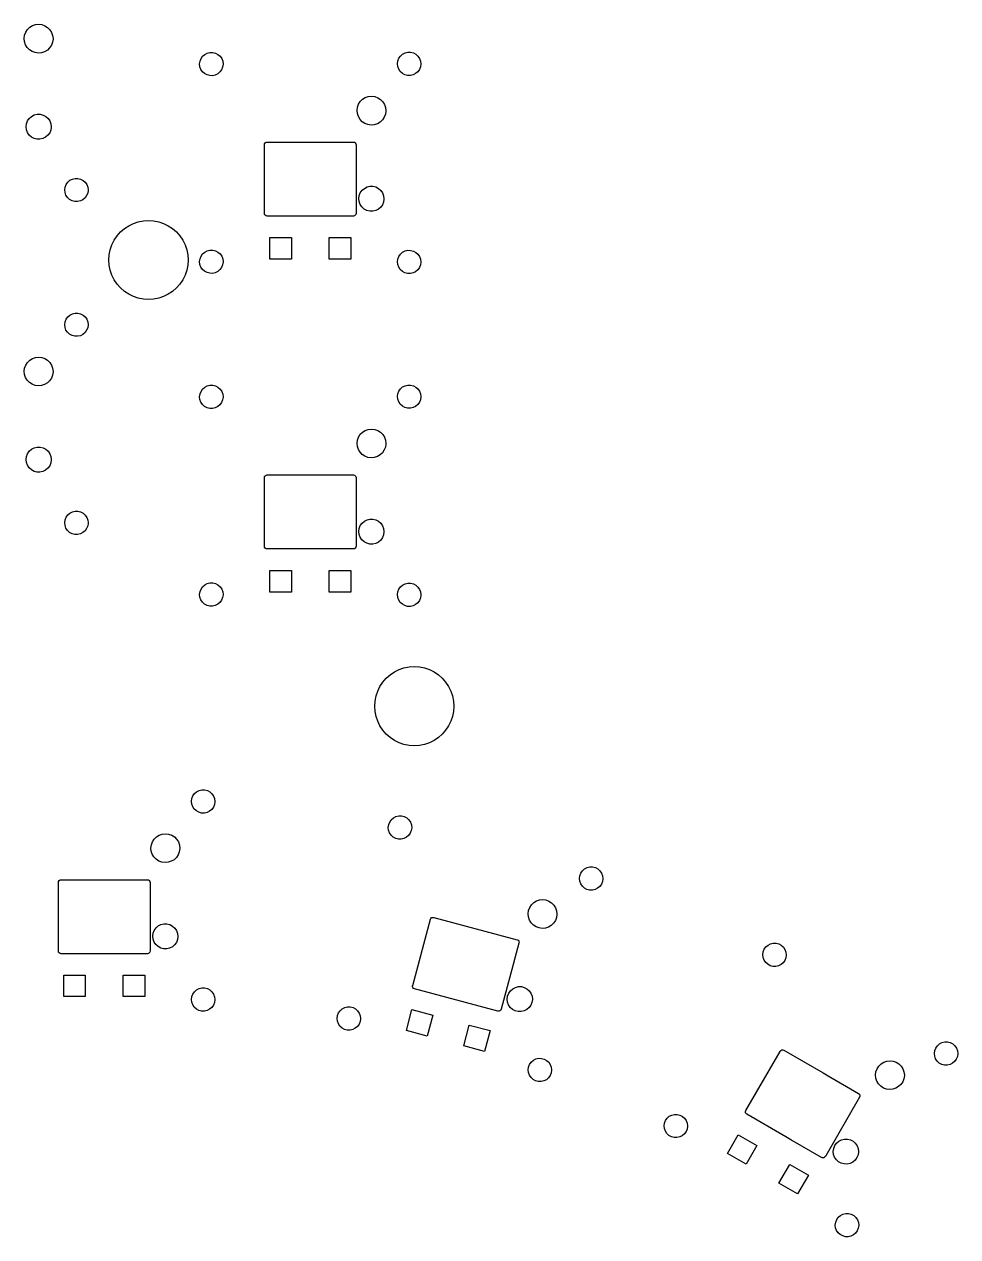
# Model space of a CAD drawing. Header units: inches. Extents: x 8 to 357, y -3 to 972.
# Drawn here: x 192.2 to 244.1, y 832.8 to 900.2 of the extents above; entities that cross this region are included whole.
import ezdxf

# ---------------------------------------------------------------- set-up
doc = ezdxf.new("R2010")
doc.units = ezdxf.units.IN
doc.header["$MEASUREMENT"] = 0
doc.layers.add('BLACK', color=7, linetype='Continuous')

msp = doc.modelspace()

# ---------------------------------------------------------------- linework, layer by layer
at = {"layer": 'BLACK', "linetype": 'Continuous'}
for p, q in [((192.237, 899.587), (192.298, 899.755)), ((192.298, 899.755), (192.394, 899.905)), ((192.394, 899.905), (192.522, 900.03)), ((192.522, 900.03), (192.674, 900.123)), ((192.674, 900.123), (192.843, 900.181)), ((192.843, 900.181), (193.02, 900.199)), ((193.02, 900.199), (193.197, 900.178)), ((193.197, 900.178), (193.365, 900.118)), ((193.365, 900.118), (193.516, 900.023)), ((193.516, 900.023), (193.641, 899.896)), ((193.641, 899.896), (193.736, 899.745)), ((192.214, 899.41), (192.237, 899.587)), ((192.232, 899.233), (192.214, 899.41)), ((192.288, 899.064), (192.232, 899.233)), ((193.789, 899.2), (193.726, 899.034)), ((193.736, 899.745), (193.794, 899.577)), ((193.814, 899.377), (193.789, 899.2)), ((193.794, 899.577), (193.814, 899.399)), ((193.814, 899.399), (193.814, 899.377)), ((192.381, 898.911), (192.288, 899.064)), ((192.504, 898.783), (192.381, 898.911)), ((192.654, 898.685), (192.504, 898.783)), ((192.821, 898.623), (192.654, 898.685)), ((192.998, 898.599), (192.821, 898.623)), ((193.175, 898.616), (192.998, 898.599)), ((193.345, 898.671), (193.175, 898.616)), ((193.498, 898.762), (193.345, 898.671)), ((193.627, 898.885), (193.498, 898.762)), ((193.726, 899.034), (193.627, 898.885)), ((202.041, 898.294), (202.131, 898.422)), ((202.131, 898.422), (202.249, 898.525)), ((202.249, 898.525), (202.388, 898.596)), ((202.388, 898.596), (202.54, 898.633)), ((202.54, 898.633), (202.696, 898.632)), ((202.696, 898.632), (202.847, 898.594)), ((202.847, 898.594), (202.985, 898.521)), ((202.985, 898.521), (203.102, 898.417)), ((203.102, 898.417), (203.19, 898.288)), ((213.041, 898.306), (213.131, 898.434)), ((213.131, 898.434), (213.249, 898.537)), ((213.249, 898.537), (213.388, 898.609)), ((213.388, 898.609), (213.54, 898.645)), ((213.54, 898.645), (213.696, 898.644)), ((213.696, 898.644), (213.847, 898.606)), ((213.847, 898.606), (213.985, 898.533)), ((213.985, 898.533), (214.102, 898.429)), ((214.102, 898.429), (214.19, 898.3)), ((201.964, 897.994), (201.985, 898.149)), ((201.981, 897.839), (201.964, 897.994)), ((202.035, 897.692), (201.981, 897.839)), ((201.985, 898.149), (202.041, 898.294)), ((203.242, 897.819), (203.184, 897.674)), ((203.19, 898.288), (203.246, 898.142)), ((203.264, 897.973), (203.242, 897.819)), ((203.246, 898.142), (203.264, 897.987)), ((203.264, 897.987), (203.264, 897.973)), ((212.964, 898.006), (212.985, 898.161)), ((212.982, 897.851), (212.964, 898.006)), ((213.035, 897.704), (212.982, 897.851)), ((212.985, 898.161), (213.041, 898.306)), ((214.242, 897.831), (214.184, 897.686)), ((214.19, 898.3), (214.246, 898.154)), ((214.264, 897.986), (214.242, 897.831)), ((214.246, 898.154), (214.264, 897.999)), ((214.264, 897.999), (214.264, 897.986)), ((202.122, 897.562), (202.035, 897.692)), ((202.238, 897.457), (202.122, 897.562)), ((202.375, 897.383), (202.238, 897.457)), ((202.526, 897.343), (202.375, 897.383)), ((202.682, 897.341), (202.526, 897.343)), ((202.834, 897.375), (202.682, 897.341)), ((202.974, 897.446), (202.834, 897.375)), ((203.093, 897.547), (202.974, 897.446)), ((203.184, 897.674), (203.093, 897.547)), ((213.122, 897.575), (213.035, 897.704)), ((213.238, 897.469), (213.122, 897.575)), ((213.375, 897.395), (213.238, 897.469)), ((213.526, 897.355), (213.375, 897.395)), ((213.682, 897.353), (213.526, 897.355)), ((213.835, 897.388), (213.682, 897.353)), ((213.974, 897.458), (213.835, 897.388)), ((214.093, 897.559), (213.974, 897.458)), ((214.184, 897.686), (214.093, 897.559)), ((210.737, 895.587), (210.798, 895.755)), ((210.798, 895.755), (210.894, 895.905)), ((210.894, 895.905), (211.022, 896.03)), ((211.022, 896.03), (211.174, 896.123)), ((211.174, 896.123), (211.343, 896.181)), ((211.343, 896.181), (211.52, 896.199)), ((211.52, 896.199), (211.697, 896.178)), ((211.697, 896.178), (211.865, 896.118)), ((211.865, 896.118), (212.016, 896.023)), ((212.016, 896.023), (212.141, 895.896)), ((212.141, 895.896), (212.236, 895.745)), ((212.236, 895.745), (212.294, 895.577)), ((192.494, 894.968), (192.621, 895.078)), ((192.621, 895.078), (192.77, 895.155)), ((192.77, 895.155), (192.934, 895.195)), ((192.934, 895.195), (193.102, 895.194)), ((193.102, 895.194), (193.265, 895.153)), ((193.265, 895.153), (193.414, 895.074)), ((193.414, 895.074), (193.539, 894.962)), ((210.714, 895.41), (210.737, 895.587)), ((210.732, 895.233), (210.714, 895.41)), ((210.788, 895.064), (210.732, 895.233)), ((210.881, 894.911), (210.788, 895.064)), ((212.226, 895.034), (212.127, 894.885)), ((212.289, 895.2), (212.226, 895.034)), ((212.314, 895.377), (212.289, 895.2)), ((212.294, 895.577), (212.314, 895.399)), ((212.314, 895.399), (212.314, 895.377)), ((192.314, 894.507), (192.336, 894.673)), ((192.333, 894.339), (192.314, 894.507)), ((192.336, 894.673), (192.397, 894.83)), ((192.397, 894.83), (192.494, 894.968)), ((193.539, 894.962), (193.635, 894.824)), ((193.635, 894.824), (193.694, 894.666)), ((193.714, 894.485), (193.691, 894.318)), ((193.694, 894.666), (193.714, 894.499)), ((193.714, 894.499), (193.714, 894.485)), ((211.004, 894.783), (210.881, 894.911)), ((211.154, 894.685), (211.004, 894.783)), ((211.321, 894.623), (211.154, 894.685)), ((211.498, 894.599), (211.321, 894.623)), ((211.675, 894.616), (211.498, 894.599)), ((211.845, 894.671), (211.675, 894.616)), ((211.998, 894.762), (211.845, 894.671)), ((212.127, 894.885), (211.998, 894.762)), ((192.391, 894.181), (192.333, 894.339)), ((192.484, 894.042), (192.391, 894.181)), ((192.609, 893.929), (192.484, 894.042)), ((192.757, 893.848), (192.609, 893.929)), ((192.919, 893.806), (192.757, 893.848)), ((193.088, 893.803), (192.919, 893.806)), ((193.251, 893.841), (193.088, 893.803)), ((193.402, 893.916), (193.251, 893.841)), ((193.53, 894.025), (193.402, 893.916)), ((193.628, 894.162), (193.53, 894.025)), ((193.691, 894.318), (193.628, 894.162)), ((205.564, 893.499), (205.576, 893.557)), ((205.564, 889.687), (205.564, 893.499)), ((205.576, 893.557), (205.608, 893.605)), ((205.608, 893.605), (205.657, 893.638)), ((205.657, 893.638), (205.714, 893.649)), ((205.714, 893.649), (210.514, 893.649)), ((210.514, 893.649), (210.572, 893.638)), ((210.572, 893.638), (210.62, 893.605)), ((210.62, 893.605), (210.653, 893.557)), ((210.653, 893.557), (210.664, 893.499)), ((210.664, 893.499), (210.664, 889.687)), ((194.464, 890.994), (194.485, 891.149)), ((194.482, 890.839), (194.464, 890.994)), ((194.485, 891.149), (194.542, 891.294)), ((194.542, 891.294), (194.631, 891.422)), ((194.631, 891.422), (194.749, 891.525)), ((194.749, 891.525), (194.888, 891.596)), ((194.888, 891.596), (195.04, 891.633)), ((195.04, 891.633), (195.196, 891.632)), ((195.196, 891.632), (195.347, 891.594)), ((195.347, 891.594), (195.485, 891.521)), ((195.485, 891.521), (195.602, 891.417)), ((195.602, 891.417), (195.69, 891.288)), ((195.69, 891.288), (195.746, 891.142)), ((195.746, 891.142), (195.764, 890.987)), ((210.994, 890.968), (211.121, 891.078)), ((211.121, 891.078), (211.27, 891.155)), ((211.27, 891.155), (211.434, 891.195)), ((211.434, 891.195), (211.602, 891.194)), ((211.602, 891.194), (211.765, 891.153)), ((211.765, 891.153), (211.914, 891.074)), ((211.914, 891.074), (212.039, 890.962)), ((194.535, 890.692), (194.482, 890.839)), ((194.622, 890.562), (194.535, 890.692)), ((194.738, 890.457), (194.622, 890.562)), ((194.875, 890.383), (194.738, 890.457)), ((195.026, 890.343), (194.875, 890.383)), ((195.182, 890.341), (195.026, 890.343)), ((195.335, 890.375), (195.182, 890.341)), ((195.474, 890.446), (195.335, 890.375)), ((195.593, 890.547), (195.474, 890.446)), ((195.684, 890.674), (195.593, 890.547)), ((195.742, 890.819), (195.684, 890.674)), ((195.764, 890.973), (195.742, 890.819)), ((195.764, 890.987), (195.764, 890.973)), ((210.814, 890.507), (210.836, 890.673)), ((210.833, 890.339), (210.814, 890.507)), ((210.891, 890.181), (210.833, 890.339)), ((210.836, 890.673), (210.897, 890.83)), ((210.897, 890.83), (210.994, 890.968)), ((212.039, 890.962), (212.135, 890.824)), ((212.19, 890.318), (212.128, 890.162)), ((212.135, 890.824), (212.194, 890.666)), ((212.214, 890.485), (212.19, 890.318)), ((212.194, 890.666), (212.214, 890.499)), ((212.214, 890.499), (212.214, 890.485)), ((205.576, 889.629), (205.564, 889.687)), ((210.664, 889.687), (210.653, 889.629)), ((210.984, 890.042), (210.891, 890.181)), ((211.109, 889.929), (210.984, 890.042)), ((211.257, 889.848), (211.109, 889.929)), ((211.419, 889.806), (211.257, 889.848)), ((211.588, 889.803), (211.419, 889.806)), ((211.751, 889.841), (211.588, 889.803)), ((211.902, 889.916), (211.751, 889.841)), ((212.03, 890.025), (211.902, 889.916)), ((212.128, 890.162), (212.03, 890.025)), ((197.783, 888.843), (198.022, 889.002)), ((198.022, 889.002), (198.28, 889.13)), ((198.28, 889.13), (198.552, 889.222)), ((198.552, 889.222), (198.835, 889.278)), ((198.835, 889.278), (199.122, 889.297)), ((199.122, 889.297), (199.409, 889.278)), ((199.409, 889.278), (199.691, 889.222)), ((199.691, 889.222), (199.964, 889.13)), ((199.964, 889.13), (200.222, 889.002)), ((200.222, 889.002), (200.461, 888.843)), ((205.608, 889.581), (205.576, 889.629)), ((205.657, 889.548), (205.608, 889.581)), ((205.714, 889.537), (205.657, 889.548)), ((210.514, 889.537), (205.714, 889.537)), ((210.572, 889.548), (210.514, 889.537)), ((210.62, 889.581), (210.572, 889.548)), ((210.653, 889.629), (210.62, 889.581)), ((197.217, 888.197), (197.376, 888.436)), ((197.376, 888.436), (197.566, 888.653)), ((197.566, 888.653), (197.783, 888.843)), ((200.461, 888.843), (200.677, 888.653)), ((200.677, 888.653), (200.867, 888.436)), ((200.867, 888.436), (201.027, 888.197)), ((205.864, 887.149), (205.864, 888.349)), ((205.864, 888.349), (207.064, 888.349)), ((207.064, 888.349), (207.064, 887.149)), ((209.164, 887.149), (209.164, 888.349)), ((209.164, 888.349), (210.364, 888.349)), ((210.364, 888.349), (210.364, 887.149)), ((196.941, 887.384), (196.997, 887.667)), ((196.997, 887.667), (197.089, 887.939)), ((197.089, 887.939), (197.217, 888.197)), ((201.027, 888.197), (201.154, 887.939)), ((201.154, 887.939), (201.247, 887.667)), ((201.247, 887.667), (201.303, 887.384)), ((202.388, 887.609), (202.54, 887.645)), ((202.54, 887.645), (202.696, 887.644)), ((202.696, 887.644), (202.847, 887.606)), ((213.388, 887.596), (213.54, 887.633)), ((213.54, 887.633), (213.696, 887.632)), ((213.696, 887.632), (213.847, 887.594)), ((196.922, 887.097), (196.941, 887.384)), ((196.941, 886.81), (196.922, 887.097)), ((201.303, 887.384), (201.322, 887.097)), ((201.322, 887.097), (201.303, 886.81)), ((201.964, 887.006), (201.985, 887.161)), ((201.982, 886.851), (201.964, 887.006)), ((201.985, 887.161), (202.041, 887.306)), ((202.041, 887.306), (202.131, 887.434)), ((202.131, 887.434), (202.249, 887.537)), ((202.249, 887.537), (202.388, 887.609)), ((202.847, 887.606), (202.985, 887.533)), ((202.985, 887.533), (203.102, 887.429)), ((203.102, 887.429), (203.19, 887.3)), ((203.19, 887.3), (203.246, 887.154)), ((203.264, 886.986), (203.242, 886.831)), ((203.246, 887.154), (203.264, 886.999)), ((203.264, 886.999), (203.264, 886.986)), ((207.064, 887.149), (205.864, 887.149)), ((210.364, 887.149), (209.164, 887.149)), ((212.964, 886.994), (212.985, 887.149)), ((212.981, 886.839), (212.964, 886.994)), ((212.985, 887.149), (213.041, 887.294)), ((213.041, 887.294), (213.131, 887.422)), ((213.131, 887.422), (213.249, 887.525)), ((213.249, 887.525), (213.388, 887.596)), ((213.847, 887.594), (213.985, 887.521)), ((213.985, 887.521), (214.102, 887.417)), ((214.102, 887.417), (214.19, 887.288)), ((214.19, 887.288), (214.246, 887.142)), ((214.264, 886.973), (214.242, 886.819)), ((214.246, 887.142), (214.264, 886.987)), ((214.264, 886.987), (214.264, 886.973)), ((196.997, 886.528), (196.941, 886.81)), ((197.089, 886.255), (196.997, 886.528)), ((201.247, 886.528), (201.154, 886.255)), ((201.303, 886.81), (201.247, 886.528)), ((202.035, 886.704), (201.982, 886.851)), ((202.122, 886.575), (202.035, 886.704)), ((202.238, 886.469), (202.122, 886.575)), ((202.375, 886.395), (202.238, 886.469)), ((202.526, 886.355), (202.375, 886.395)), ((202.682, 886.353), (202.526, 886.355)), ((202.835, 886.388), (202.682, 886.353)), ((202.974, 886.458), (202.835, 886.388)), ((203.093, 886.559), (202.974, 886.458)), ((203.184, 886.686), (203.093, 886.559)), ((203.242, 886.831), (203.184, 886.686)), ((213.035, 886.692), (212.981, 886.839)), ((213.122, 886.562), (213.035, 886.692)), ((213.238, 886.457), (213.122, 886.562)), ((213.375, 886.383), (213.238, 886.457)), ((213.526, 886.343), (213.375, 886.383)), ((213.682, 886.341), (213.526, 886.343)), ((213.834, 886.375), (213.682, 886.341)), ((213.974, 886.446), (213.834, 886.375)), ((214.093, 886.547), (213.974, 886.446)), ((214.184, 886.674), (214.093, 886.547)), ((214.242, 886.819), (214.184, 886.674)), ((197.217, 885.997), (197.089, 886.255)), ((197.376, 885.758), (197.217, 885.997)), ((197.566, 885.542), (197.376, 885.758)), ((200.867, 885.758), (200.677, 885.542)), ((201.027, 885.997), (200.867, 885.758)), ((201.154, 886.255), (201.027, 885.997)), ((197.783, 885.352), (197.566, 885.542)), ((198.022, 885.192), (197.783, 885.352)), ((198.28, 885.065), (198.022, 885.192)), ((198.552, 884.972), (198.28, 885.065)), ((198.835, 884.916), (198.552, 884.972)), ((199.691, 884.972), (199.409, 884.916)), ((199.964, 885.065), (199.691, 884.972)), ((200.222, 885.192), (199.964, 885.065)), ((200.461, 885.352), (200.222, 885.192)), ((200.677, 885.542), (200.461, 885.352)), ((199.122, 884.897), (198.835, 884.916)), ((199.409, 884.916), (199.122, 884.897)), ((194.464, 883.506), (194.485, 883.661)), ((194.485, 883.661), (194.542, 883.806)), ((194.542, 883.806), (194.631, 883.934)), ((194.631, 883.934), (194.749, 884.037)), ((194.749, 884.037), (194.888, 884.109)), ((194.888, 884.109), (195.04, 884.145)), ((195.04, 884.145), (195.196, 884.144)), ((195.196, 884.144), (195.347, 884.106)), ((195.347, 884.106), (195.485, 884.033)), ((195.485, 884.033), (195.602, 883.929)), ((195.602, 883.929), (195.69, 883.8)), ((195.69, 883.8), (195.746, 883.654)), ((195.746, 883.654), (195.764, 883.499)), ((194.482, 883.351), (194.464, 883.506)), ((194.535, 883.204), (194.482, 883.351)), ((194.622, 883.075), (194.535, 883.204)), ((194.738, 882.969), (194.622, 883.075)), ((194.875, 882.895), (194.738, 882.969)), ((195.474, 882.958), (195.335, 882.888)), ((195.593, 883.059), (195.474, 882.958)), ((195.684, 883.186), (195.593, 883.059)), ((195.742, 883.331), (195.684, 883.186)), ((195.764, 883.486), (195.742, 883.331)), ((195.764, 883.499), (195.764, 883.486)), ((195.026, 882.855), (194.875, 882.895)), ((195.182, 882.853), (195.026, 882.855)), ((195.335, 882.888), (195.182, 882.853)), ((192.522, 881.53), (192.674, 881.623)), ((192.674, 881.623), (192.843, 881.681)), ((192.843, 881.681), (193.02, 881.699)), ((193.02, 881.699), (193.197, 881.678)), ((193.197, 881.678), (193.365, 881.618)), ((193.365, 881.618), (193.516, 881.523)), ((192.214, 880.91), (192.237, 881.087)), ((192.232, 880.733), (192.214, 880.91)), ((192.237, 881.087), (192.298, 881.255)), ((192.298, 881.255), (192.394, 881.405)), ((192.394, 881.405), (192.522, 881.53)), ((193.516, 881.523), (193.641, 881.396)), ((193.641, 881.396), (193.736, 881.245)), ((193.736, 881.245), (193.794, 881.077)), ((193.794, 881.077), (193.814, 880.899)), ((193.814, 880.899), (193.814, 880.877)), ((192.288, 880.564), (192.232, 880.733)), ((192.381, 880.411), (192.288, 880.564)), ((192.504, 880.283), (192.381, 880.411)), ((192.654, 880.185), (192.504, 880.283)), ((193.498, 880.262), (193.345, 880.171)), ((193.627, 880.385), (193.498, 880.262)), ((193.726, 880.534), (193.627, 880.385)), ((193.789, 880.7), (193.726, 880.534)), ((193.814, 880.877), (193.789, 880.7)), ((192.821, 880.123), (192.654, 880.185)), ((192.998, 880.099), (192.821, 880.123)), ((193.175, 880.116), (192.998, 880.099)), ((193.345, 880.171), (193.175, 880.116)), ((201.964, 879.494), (201.985, 879.649)), ((201.985, 879.649), (202.041, 879.794)), ((202.041, 879.794), (202.131, 879.922)), ((202.131, 879.922), (202.249, 880.025)), ((202.249, 880.025), (202.388, 880.096)), ((202.388, 880.096), (202.54, 880.133)), ((202.54, 880.133), (202.696, 880.132)), ((202.696, 880.132), (202.847, 880.094)), ((202.847, 880.094), (202.985, 880.021)), ((202.985, 880.021), (203.102, 879.917)), ((203.102, 879.917), (203.19, 879.788)), ((203.19, 879.788), (203.246, 879.642)), ((203.246, 879.642), (203.264, 879.487)), ((212.964, 879.506), (212.985, 879.661)), ((212.985, 879.661), (213.041, 879.806)), ((213.041, 879.806), (213.131, 879.934)), ((213.131, 879.934), (213.249, 880.037)), ((213.249, 880.037), (213.388, 880.109)), ((213.388, 880.109), (213.54, 880.145)), ((213.54, 880.145), (213.696, 880.144)), ((213.696, 880.144), (213.847, 880.106)), ((213.847, 880.106), (213.985, 880.033)), ((213.985, 880.033), (214.102, 879.929)), ((214.102, 879.929), (214.19, 879.8)), ((214.19, 879.8), (214.246, 879.654)), ((214.246, 879.654), (214.264, 879.499)), ((201.981, 879.339), (201.964, 879.494)), ((202.035, 879.192), (201.981, 879.339)), ((202.122, 879.062), (202.035, 879.192)), ((202.238, 878.957), (202.122, 879.062)), ((202.375, 878.883), (202.238, 878.957)), ((202.526, 878.843), (202.375, 878.883)), ((202.834, 878.875), (202.682, 878.841)), ((202.974, 878.946), (202.834, 878.875)), ((203.093, 879.047), (202.974, 878.946)), ((203.184, 879.174), (203.093, 879.047)), ((203.242, 879.319), (203.184, 879.174)), ((203.264, 879.473), (203.242, 879.319)), ((203.264, 879.487), (203.264, 879.473)), ((212.982, 879.351), (212.964, 879.506)), ((213.035, 879.204), (212.982, 879.351)), ((213.122, 879.075), (213.035, 879.204)), ((213.238, 878.969), (213.122, 879.075)), ((213.375, 878.895), (213.238, 878.969)), ((213.526, 878.855), (213.375, 878.895)), ((213.835, 878.888), (213.682, 878.853)), ((213.974, 878.958), (213.835, 878.888)), ((214.093, 879.059), (213.974, 878.958)), ((214.184, 879.186), (214.093, 879.059)), ((214.242, 879.331), (214.184, 879.186)), ((214.264, 879.486), (214.242, 879.331)), ((214.264, 879.499), (214.264, 879.486)), ((202.682, 878.841), (202.526, 878.843)), ((213.682, 878.853), (213.526, 878.855)), ((210.894, 877.405), (211.022, 877.53)), ((211.022, 877.53), (211.174, 877.623)), ((211.174, 877.623), (211.343, 877.681)), ((211.343, 877.681), (211.52, 877.699)), ((211.52, 877.699), (211.697, 877.678)), ((211.697, 877.678), (211.865, 877.618)), ((211.865, 877.618), (212.016, 877.523)), ((212.016, 877.523), (212.141, 877.396)), ((210.714, 876.91), (210.737, 877.087)), ((210.732, 876.733), (210.714, 876.91)), ((210.737, 877.087), (210.798, 877.255)), ((210.798, 877.255), (210.894, 877.405)), ((212.141, 877.396), (212.236, 877.245)), ((212.236, 877.245), (212.294, 877.077)), ((212.314, 876.877), (212.289, 876.7)), ((212.294, 877.077), (212.314, 876.899)), ((212.314, 876.899), (212.314, 876.877)), ((192.314, 876.007), (192.336, 876.173)), ((192.336, 876.173), (192.397, 876.33)), ((192.397, 876.33), (192.494, 876.468)), ((192.494, 876.468), (192.621, 876.578)), ((192.621, 876.578), (192.77, 876.655)), ((192.77, 876.655), (192.934, 876.695)), ((192.934, 876.695), (193.102, 876.694)), ((193.102, 876.694), (193.265, 876.653)), ((193.265, 876.653), (193.414, 876.574)), ((193.414, 876.574), (193.539, 876.462)), ((193.539, 876.462), (193.635, 876.324)), ((193.635, 876.324), (193.694, 876.166)), ((193.694, 876.166), (193.714, 875.999)), ((210.788, 876.564), (210.732, 876.733)), ((210.881, 876.411), (210.788, 876.564)), ((211.004, 876.283), (210.881, 876.411)), ((211.154, 876.185), (211.004, 876.283)), ((211.321, 876.123), (211.154, 876.185)), ((211.845, 876.171), (211.675, 876.116)), ((211.998, 876.262), (211.845, 876.171)), ((212.127, 876.385), (211.998, 876.262)), ((212.226, 876.534), (212.127, 876.385)), ((212.289, 876.7), (212.226, 876.534)), ((192.333, 875.839), (192.314, 876.007)), ((192.391, 875.682), (192.333, 875.839)), ((192.484, 875.542), (192.391, 875.682)), ((192.609, 875.429), (192.484, 875.542)), ((193.53, 875.526), (193.402, 875.416)), ((193.628, 875.662), (193.53, 875.526)), ((193.691, 875.818), (193.628, 875.662)), ((193.714, 875.985), (193.691, 875.818)), ((193.714, 875.999), (193.714, 875.985)), ((211.498, 876.099), (211.321, 876.123)), ((211.675, 876.116), (211.498, 876.099)), ((192.757, 875.348), (192.609, 875.429)), ((192.919, 875.306), (192.757, 875.348)), ((193.088, 875.303), (192.919, 875.306)), ((193.251, 875.341), (193.088, 875.303)), ((193.402, 875.416), (193.251, 875.341)), ((205.564, 874.999), (205.576, 875.057)), ((205.564, 871.187), (205.564, 874.999)), ((205.576, 875.057), (205.608, 875.105)), ((205.608, 875.105), (205.657, 875.138)), ((205.657, 875.138), (205.714, 875.149)), ((205.714, 875.149), (210.514, 875.149)), ((210.514, 875.149), (210.572, 875.138)), ((210.572, 875.138), (210.62, 875.105)), ((210.62, 875.105), (210.653, 875.057)), ((210.653, 875.057), (210.664, 874.999)), ((210.664, 874.999), (210.664, 871.187)), ((194.485, 872.649), (194.542, 872.794)), ((194.542, 872.794), (194.631, 872.922)), ((194.631, 872.922), (194.749, 873.025)), ((194.749, 873.025), (194.888, 873.096)), ((194.888, 873.096), (195.04, 873.133)), ((195.04, 873.133), (195.196, 873.132)), ((195.196, 873.132), (195.347, 873.094)), ((195.347, 873.094), (195.485, 873.021)), ((195.485, 873.021), (195.602, 872.917)), ((195.602, 872.917), (195.69, 872.788)), ((194.464, 872.494), (194.485, 872.649)), ((194.482, 872.339), (194.464, 872.494)), ((194.535, 872.192), (194.482, 872.339)), ((194.622, 872.062), (194.535, 872.192)), ((195.684, 872.174), (195.593, 872.047)), ((195.742, 872.319), (195.684, 872.174)), ((195.69, 872.788), (195.746, 872.642)), ((195.764, 872.473), (195.742, 872.319)), ((195.746, 872.642), (195.764, 872.487)), ((195.764, 872.487), (195.764, 872.473)), ((210.814, 872.007), (210.836, 872.173)), ((210.836, 872.173), (210.897, 872.33)), ((210.897, 872.33), (210.994, 872.468)), ((210.994, 872.468), (211.121, 872.578)), ((211.121, 872.578), (211.27, 872.655)), ((211.27, 872.655), (211.434, 872.695)), ((211.434, 872.695), (211.602, 872.694)), ((211.602, 872.694), (211.765, 872.653)), ((211.765, 872.653), (211.914, 872.574)), ((211.914, 872.574), (212.039, 872.462)), ((212.039, 872.462), (212.135, 872.324)), ((212.135, 872.324), (212.194, 872.166)), ((212.194, 872.166), (212.214, 871.999)), ((194.738, 871.957), (194.622, 872.062)), ((194.875, 871.883), (194.738, 871.957)), ((195.026, 871.843), (194.875, 871.883)), ((195.182, 871.841), (195.026, 871.843)), ((195.335, 871.875), (195.182, 871.841)), ((195.474, 871.946), (195.335, 871.875)), ((195.593, 872.047), (195.474, 871.946)), ((210.833, 871.839), (210.814, 872.007)), ((210.891, 871.681), (210.833, 871.839)), ((210.984, 871.542), (210.891, 871.681)), ((211.109, 871.429), (210.984, 871.542)), ((212.03, 871.525), (211.902, 871.416)), ((212.128, 871.662), (212.03, 871.525)), ((212.19, 871.818), (212.128, 871.662)), ((212.214, 871.985), (212.19, 871.818)), ((212.214, 871.999), (212.214, 871.985)), ((205.576, 871.129), (205.564, 871.187)), ((205.608, 871.081), (205.576, 871.129)), ((205.657, 871.048), (205.608, 871.081)), ((205.714, 871.037), (205.657, 871.048)), ((210.514, 871.037), (205.714, 871.037)), ((210.572, 871.048), (210.514, 871.037)), ((210.62, 871.081), (210.572, 871.048)), ((210.653, 871.129), (210.62, 871.081)), ((210.664, 871.187), (210.653, 871.129)), ((211.257, 871.348), (211.109, 871.429)), ((211.419, 871.306), (211.257, 871.348)), ((211.588, 871.303), (211.419, 871.306)), ((211.751, 871.341), (211.588, 871.303)), ((211.902, 871.416), (211.751, 871.341)), ((205.864, 868.637), (205.864, 869.837)), ((205.864, 869.837), (207.064, 869.837)), ((207.064, 869.837), (207.064, 868.637)), ((209.164, 868.637), (209.164, 869.837)), ((209.164, 869.837), (210.364, 869.837)), ((210.364, 869.837), (210.364, 868.637)), ((201.985, 868.661), (202.041, 868.806)), ((202.041, 868.806), (202.131, 868.934)), ((202.131, 868.934), (202.249, 869.037)), ((202.249, 869.037), (202.388, 869.108)), ((202.388, 869.108), (202.54, 869.145)), ((202.54, 869.145), (202.696, 869.144)), ((202.696, 869.144), (202.847, 869.106)), ((202.847, 869.106), (202.985, 869.033)), ((202.985, 869.033), (203.102, 868.929)), ((203.102, 868.929), (203.19, 868.8)), ((203.19, 868.8), (203.246, 868.654)), ((212.985, 868.648), (213.041, 868.794)), ((213.041, 868.794), (213.131, 868.922)), ((213.131, 868.922), (213.249, 869.024)), ((213.249, 869.024), (213.388, 869.096)), ((213.388, 869.096), (213.54, 869.133)), ((213.54, 869.133), (213.696, 869.132)), ((213.696, 869.132), (213.847, 869.094)), ((213.847, 869.094), (213.985, 869.021)), ((213.985, 869.021), (214.102, 868.917)), ((214.102, 868.917), (214.19, 868.788)), ((214.19, 868.788), (214.246, 868.642)), ((201.964, 868.506), (201.985, 868.661)), ((201.982, 868.351), (201.964, 868.506)), ((202.035, 868.204), (201.982, 868.351)), ((202.122, 868.074), (202.035, 868.204)), ((203.184, 868.186), (203.093, 868.059)), ((203.242, 868.331), (203.184, 868.186)), ((203.264, 868.486), (203.242, 868.331)), ((203.246, 868.654), (203.264, 868.499)), ((203.264, 868.499), (203.264, 868.486)), ((207.064, 868.637), (205.864, 868.637)), ((210.364, 868.637), (209.164, 868.637)), ((212.964, 868.494), (212.985, 868.648)), ((212.981, 868.338), (212.964, 868.494)), ((213.035, 868.192), (212.981, 868.338)), ((213.122, 868.062), (213.035, 868.192)), ((214.184, 868.174), (214.093, 868.047)), ((214.242, 868.319), (214.184, 868.174)), ((214.264, 868.473), (214.242, 868.319)), ((214.246, 868.642), (214.264, 868.487)), ((214.264, 868.487), (214.264, 868.473)), ((202.238, 867.969), (202.122, 868.074)), ((202.375, 867.895), (202.238, 867.969)), ((202.526, 867.855), (202.375, 867.895)), ((202.682, 867.853), (202.526, 867.855)), ((202.835, 867.888), (202.682, 867.853)), ((202.974, 867.958), (202.835, 867.888)), ((203.093, 868.059), (202.974, 867.958)), ((213.238, 867.957), (213.122, 868.062)), ((213.375, 867.882), (213.238, 867.957)), ((213.526, 867.843), (213.375, 867.882)), ((213.682, 867.84), (213.526, 867.843)), ((213.834, 867.875), (213.682, 867.84)), ((213.974, 867.945), (213.834, 867.875)), ((214.093, 868.047), (213.974, 867.945)), ((212.34, 863.85), (212.556, 864.039)), ((212.556, 864.039), (212.796, 864.199)), ((212.796, 864.199), (213.054, 864.327)), ((213.054, 864.327), (213.326, 864.419)), ((213.326, 864.419), (213.608, 864.475)), ((213.608, 864.475), (213.896, 864.494)), ((213.896, 864.494), (214.183, 864.475)), ((214.183, 864.475), (214.465, 864.419)), ((214.465, 864.419), (214.737, 864.327)), ((214.737, 864.327), (214.996, 864.199)), ((214.996, 864.199), (215.235, 864.039)), ((215.235, 864.039), (215.451, 863.85)), ((211.863, 863.136), (211.99, 863.394)), ((211.99, 863.394), (212.15, 863.633)), ((212.15, 863.633), (212.34, 863.85)), ((215.451, 863.85), (215.641, 863.633)), ((215.641, 863.633), (215.801, 863.394)), ((215.801, 863.394), (215.928, 863.136)), ((211.714, 862.581), (211.771, 862.863)), ((211.771, 862.863), (211.863, 863.136)), ((215.928, 863.136), (216.021, 862.863)), ((216.021, 862.863), (216.077, 862.581)), ((211.696, 862.294), (211.714, 862.581)), ((211.714, 862.007), (211.696, 862.294)), ((216.077, 862.581), (216.096, 862.294)), ((216.096, 862.294), (216.077, 862.007)), ((211.771, 861.725), (211.714, 862.007)), ((211.863, 861.452), (211.771, 861.725)), ((211.99, 861.194), (211.863, 861.452)), ((215.928, 861.452), (215.801, 861.194)), ((216.021, 861.725), (215.928, 861.452)), ((216.077, 862.007), (216.021, 861.725)), ((212.15, 860.955), (211.99, 861.194)), ((212.34, 860.738), (212.15, 860.955)), ((212.556, 860.549), (212.34, 860.738)), ((215.451, 860.738), (215.235, 860.549)), ((215.641, 860.955), (215.451, 860.738)), ((215.801, 861.194), (215.641, 860.955)), ((212.796, 860.389), (212.556, 860.549)), ((213.054, 860.262), (212.796, 860.389)), ((213.326, 860.169), (213.054, 860.262)), ((213.608, 860.113), (213.326, 860.169)), ((213.896, 860.094), (213.608, 860.113)), ((214.183, 860.113), (213.896, 860.094)), ((214.465, 860.169), (214.183, 860.113)), ((214.737, 860.262), (214.465, 860.169)), ((214.996, 860.389), (214.737, 860.262)), ((215.235, 860.549), (214.996, 860.389)), ((201.53, 857.161), (201.587, 857.306)), ((201.587, 857.306), (201.677, 857.434)), ((201.677, 857.434), (201.794, 857.537)), ((201.794, 857.537), (201.933, 857.608)), ((201.933, 857.608), (202.085, 857.645)), ((202.085, 857.645), (202.241, 857.644)), ((202.241, 857.644), (202.393, 857.606)), ((202.393, 857.606), (202.531, 857.533)), ((202.531, 857.533), (202.647, 857.429)), ((202.647, 857.429), (202.736, 857.3)), ((202.736, 857.3), (202.791, 857.154)), ((201.51, 857.006), (201.53, 857.161)), ((201.527, 856.851), (201.51, 857.006)), ((201.58, 856.704), (201.527, 856.851)), ((201.668, 856.574), (201.58, 856.704)), ((202.729, 856.686), (202.638, 856.559)), ((202.787, 856.831), (202.729, 856.686)), ((202.809, 856.986), (202.787, 856.831)), ((202.791, 857.154), (202.81, 856.999)), ((202.81, 856.999), (202.809, 856.986)), ((201.783, 856.469), (201.668, 856.574)), ((201.92, 856.395), (201.783, 856.469)), ((202.071, 856.355), (201.92, 856.395)), ((202.228, 856.353), (202.071, 856.355)), ((202.38, 856.388), (202.228, 856.353)), ((202.519, 856.458), (202.38, 856.388)), ((202.638, 856.559), (202.519, 856.458)), ((212.531, 855.853), (212.621, 855.981)), ((212.621, 855.981), (212.739, 856.084)), ((212.739, 856.084), (212.878, 856.155)), ((212.878, 856.155), (213.03, 856.192)), ((213.03, 856.192), (213.186, 856.191)), ((213.186, 856.191), (213.337, 856.153)), ((213.337, 856.153), (213.475, 856.08)), ((213.475, 856.08), (213.592, 855.976)), ((213.592, 855.976), (213.68, 855.847)), ((212.454, 855.553), (212.475, 855.708)), ((212.471, 855.398), (212.454, 855.553)), ((212.525, 855.251), (212.471, 855.398)), ((212.475, 855.708), (212.531, 855.853)), ((213.732, 855.378), (213.674, 855.233)), ((213.68, 855.847), (213.735, 855.701)), ((213.754, 855.532), (213.732, 855.378)), ((213.735, 855.701), (213.754, 855.546)), ((213.754, 855.546), (213.754, 855.532)), ((199.282, 854.587), (199.343, 854.755)), ((199.343, 854.755), (199.44, 854.905)), ((199.44, 854.905), (199.567, 855.03)), ((199.567, 855.03), (199.719, 855.123)), ((199.719, 855.123), (199.888, 855.181)), ((199.888, 855.181), (200.065, 855.199)), ((200.065, 855.199), (200.242, 855.178)), ((200.242, 855.178), (200.41, 855.118)), ((200.41, 855.118), (200.561, 855.023)), ((200.561, 855.023), (200.687, 854.896)), ((200.687, 854.896), (200.781, 854.745)), ((200.781, 854.745), (200.84, 854.576)), ((212.612, 855.121), (212.525, 855.251)), ((212.728, 855.016), (212.612, 855.121)), ((212.865, 854.942), (212.728, 855.016)), ((213.016, 854.902), (212.865, 854.942)), ((213.172, 854.9), (213.016, 854.902)), ((213.324, 854.934), (213.172, 854.9)), ((213.464, 855.005), (213.324, 854.934)), ((213.583, 855.106), (213.464, 855.005)), ((213.674, 855.233), (213.583, 855.106)), ((199.26, 854.41), (199.282, 854.587)), ((199.277, 854.233), (199.26, 854.41)), ((199.333, 854.064), (199.277, 854.233)), ((199.426, 853.911), (199.333, 854.064)), ((200.771, 854.034), (200.672, 853.885)), ((200.834, 854.2), (200.771, 854.034)), ((200.859, 854.377), (200.834, 854.2)), ((200.84, 854.576), (200.86, 854.399)), ((200.86, 854.399), (200.859, 854.377)), ((199.55, 853.783), (199.426, 853.911)), ((199.699, 853.685), (199.55, 853.783)), ((199.866, 853.623), (199.699, 853.685)), ((200.043, 853.599), (199.866, 853.623)), ((200.22, 853.616), (200.043, 853.599)), ((200.39, 853.671), (200.22, 853.616)), ((200.543, 853.762), (200.39, 853.671)), ((200.672, 853.885), (200.543, 853.762)), ((223.25, 853.146), (223.367, 853.249)), ((223.367, 853.249), (223.506, 853.32)), ((223.506, 853.32), (223.658, 853.357)), ((223.658, 853.357), (223.814, 853.356)), ((223.814, 853.356), (223.966, 853.318)), ((223.966, 853.318), (224.104, 853.245)), ((194.121, 852.556), (194.154, 852.605)), ((194.154, 852.605), (194.202, 852.638)), ((194.202, 852.638), (194.26, 852.649)), ((194.26, 852.649), (199.06, 852.649)), ((199.06, 852.649), (199.117, 852.638)), ((199.117, 852.638), (199.166, 852.605)), ((199.166, 852.605), (199.198, 852.556)), ((223.083, 852.718), (223.103, 852.873)), ((223.1, 852.562), (223.083, 852.718)), ((223.103, 852.873), (223.16, 853.018)), ((223.16, 853.018), (223.25, 853.146)), ((224.104, 853.245), (224.22, 853.141)), ((224.22, 853.141), (224.309, 853.012)), ((224.309, 853.012), (224.364, 852.866)), ((224.382, 852.697), (224.36, 852.543)), ((224.364, 852.866), (224.383, 852.711)), ((224.383, 852.711), (224.382, 852.697)), ((194.11, 852.499), (194.121, 852.556)), ((194.11, 848.687), (194.11, 852.499)), ((199.198, 852.556), (199.21, 852.499)), ((199.21, 852.499), (199.21, 848.687)), ((223.153, 852.416), (223.1, 852.562)), ((223.241, 852.286), (223.153, 852.416)), ((223.356, 852.181), (223.241, 852.286)), ((223.493, 852.107), (223.356, 852.181)), ((223.644, 852.067), (223.493, 852.107)), ((223.801, 852.064), (223.644, 852.067)), ((223.953, 852.099), (223.801, 852.064)), ((224.092, 852.17), (223.953, 852.099)), ((224.211, 852.271), (224.092, 852.17)), ((224.302, 852.398), (224.211, 852.271)), ((224.36, 852.543), (224.302, 852.398)), ((220.315, 851.099), (220.411, 851.249)), ((220.411, 851.249), (220.539, 851.373)), ((220.539, 851.373), (220.691, 851.467)), ((220.691, 851.467), (220.859, 851.524)), ((220.859, 851.524), (221.037, 851.543)), ((221.037, 851.543), (221.214, 851.522)), ((221.214, 851.522), (221.382, 851.462)), ((221.382, 851.462), (221.533, 851.366)), ((221.533, 851.366), (221.658, 851.24)), ((221.658, 851.24), (221.753, 851.089)), ((214.862, 850.539), (214.917, 850.557)), ((214.917, 850.557), (214.917, 850.557)), ((214.917, 850.557), (214.976, 850.554)), ((214.976, 850.554), (219.612, 849.311)), ((220.231, 850.754), (220.254, 850.931)), ((220.249, 850.577), (220.231, 850.754)), ((220.305, 850.407), (220.249, 850.577)), ((220.254, 850.931), (220.315, 851.099)), ((221.753, 851.089), (221.811, 850.92)), ((221.831, 850.721), (221.806, 850.544)), ((221.811, 850.92), (221.831, 850.743)), ((221.831, 850.743), (221.831, 850.721)), ((199.443, 849.83), (199.539, 849.968)), ((199.539, 849.968), (199.666, 850.078)), ((199.666, 850.078), (199.816, 850.155)), ((199.816, 850.155), (199.979, 850.195)), ((199.979, 850.195), (200.147, 850.194)), ((200.147, 850.194), (200.31, 850.153)), ((200.31, 850.153), (200.459, 850.074)), ((200.459, 850.074), (200.585, 849.962)), ((200.585, 849.962), (200.68, 849.824)), ((213.809, 846.777), (214.792, 850.448)), ((214.792, 850.448), (214.818, 850.5)), ((214.818, 850.5), (214.862, 850.539)), ((220.397, 850.255), (220.305, 850.407)), ((220.521, 850.127), (220.397, 850.255)), ((220.671, 850.029), (220.521, 850.127)), ((220.838, 849.967), (220.671, 850.029)), ((221.014, 849.943), (220.838, 849.967)), ((221.192, 849.959), (221.014, 849.943)), ((221.362, 850.014), (221.192, 849.959)), ((221.515, 850.106), (221.362, 850.014)), ((221.644, 850.229), (221.515, 850.106)), ((221.743, 850.377), (221.644, 850.229)), ((221.806, 850.544), (221.743, 850.377)), ((199.36, 849.507), (199.382, 849.673)), ((199.378, 849.339), (199.36, 849.507)), ((199.436, 849.181), (199.378, 849.339)), ((199.382, 849.673), (199.443, 849.83)), ((200.736, 849.318), (200.673, 849.162)), ((200.68, 849.824), (200.739, 849.666)), ((200.759, 849.485), (200.736, 849.318)), ((200.739, 849.666), (200.76, 849.499)), ((200.76, 849.499), (200.759, 849.485)), ((219.612, 849.311), (219.612, 849.311)), ((219.612, 849.311), (219.665, 849.285)), ((219.665, 849.285), (219.665, 849.285)), ((219.665, 849.285), (219.703, 849.241)), ((219.703, 849.241), (219.722, 849.186)), ((194.121, 848.629), (194.11, 848.687)), ((194.154, 848.581), (194.121, 848.629)), ((194.202, 848.548), (194.154, 848.581)), ((194.26, 848.537), (194.202, 848.548)), ((199.06, 848.537), (194.26, 848.537)), ((199.117, 848.548), (199.06, 848.537)), ((199.166, 848.581), (199.117, 848.548)), ((199.198, 848.629), (199.166, 848.581)), ((199.21, 848.687), (199.198, 848.629)), ((199.53, 849.042), (199.436, 849.181)), ((199.654, 848.929), (199.53, 849.042)), ((199.802, 848.848), (199.654, 848.929)), ((199.965, 848.806), (199.802, 848.848)), ((200.133, 848.803), (199.965, 848.806)), ((200.297, 848.841), (200.133, 848.803)), ((200.447, 848.916), (200.297, 848.841)), ((200.575, 849.025), (200.447, 848.916)), ((200.673, 849.162), (200.575, 849.025)), ((219.715, 849.116), (219.495, 848.295)), ((219.718, 849.128), (219.715, 849.116)), ((219.715, 849.116), (219.715, 849.116)), ((219.722, 849.186), (219.718, 849.128)), ((219.718, 849.128), (219.718, 849.128)), ((233.278, 848.481), (233.299, 848.636)), ((233.299, 848.636), (233.356, 848.782)), ((233.356, 848.782), (233.445, 848.91)), ((233.445, 848.91), (233.563, 849.012)), ((233.563, 849.012), (233.702, 849.084)), ((233.702, 849.084), (233.854, 849.12)), ((233.854, 849.12), (234.01, 849.119)), ((234.01, 849.119), (234.161, 849.081)), ((234.161, 849.081), (234.299, 849.008)), ((234.299, 849.008), (234.416, 848.904)), ((234.416, 848.904), (234.504, 848.776)), ((234.504, 848.776), (234.56, 848.63)), ((234.56, 848.63), (234.578, 848.475)), ((219.398, 847.933), (218.732, 845.445)), ((219.495, 848.295), (219.398, 847.933)), ((219.495, 848.295), (219.495, 848.295)), ((233.296, 848.326), (233.278, 848.481)), ((233.349, 848.179), (233.296, 848.326)), ((233.436, 848.05), (233.349, 848.179)), ((233.552, 847.945), (233.436, 848.05)), ((233.689, 847.87), (233.552, 847.945)), ((233.84, 847.831), (233.689, 847.87)), ((234.149, 847.863), (233.996, 847.828)), ((234.288, 847.933), (234.149, 847.863)), ((234.407, 848.035), (234.288, 847.933)), ((234.498, 848.161), (234.407, 848.035)), ((234.556, 848.306), (234.498, 848.161)), ((234.578, 848.461), (234.556, 848.306)), ((234.578, 848.475), (234.578, 848.461)), ((194.41, 846.149), (194.41, 847.349)), ((194.41, 847.349), (195.61, 847.349)), ((195.61, 847.349), (195.61, 846.149)), ((197.71, 846.149), (197.71, 847.349)), ((197.71, 847.349), (198.91, 847.349)), ((198.91, 847.349), (198.91, 846.149)), ((233.996, 847.828), (233.84, 847.831)), ((201.677, 846.422), (201.794, 846.524)), ((201.794, 846.524), (201.933, 846.596)), ((201.933, 846.596), (202.085, 846.633)), ((202.085, 846.633), (202.241, 846.632)), ((202.241, 846.632), (202.393, 846.594)), ((202.393, 846.594), (202.531, 846.521)), ((202.531, 846.521), (202.647, 846.417)), ((213.802, 846.707), (213.805, 846.765)), ((213.82, 846.651), (213.802, 846.707)), ((213.805, 846.765), (213.809, 846.777)), ((213.805, 846.765), (213.805, 846.765)), ((213.809, 846.777), (213.809, 846.777)), ((213.859, 846.607), (213.82, 846.651)), ((213.82, 846.651), (213.82, 846.651)), ((213.912, 846.581), (213.859, 846.607)), ((218.548, 845.339), (213.912, 846.581)), ((213.912, 846.581), (213.912, 846.581)), ((219.243, 846.478), (219.37, 846.589)), ((219.37, 846.589), (219.519, 846.666)), ((219.519, 846.666), (219.683, 846.705)), ((219.683, 846.705), (219.851, 846.704)), ((219.851, 846.704), (220.014, 846.663)), ((220.014, 846.663), (220.163, 846.585)), ((220.163, 846.585), (220.288, 846.473)), ((195.61, 846.149), (194.41, 846.149)), ((198.91, 846.149), (197.71, 846.149)), ((201.51, 845.994), (201.53, 846.149)), ((201.527, 845.838), (201.51, 845.994)), ((201.58, 845.692), (201.527, 845.838)), ((201.53, 846.149), (201.587, 846.294)), ((201.587, 846.294), (201.677, 846.422)), ((202.647, 846.417), (202.736, 846.288)), ((202.736, 846.288), (202.791, 846.142)), ((202.809, 845.973), (202.787, 845.819)), ((202.791, 846.142), (202.81, 845.987)), ((202.81, 845.987), (202.809, 845.973)), ((219.063, 846.017), (219.085, 846.184)), ((219.082, 845.85), (219.063, 846.017)), ((219.139, 845.692), (219.082, 845.85)), ((219.085, 846.184), (219.146, 846.341)), ((219.146, 846.341), (219.243, 846.478)), ((220.288, 846.473), (220.383, 846.334)), ((220.383, 846.334), (220.443, 846.177)), ((220.463, 845.995), (220.439, 845.829)), ((220.443, 846.177), (220.463, 846.01)), ((220.463, 846.01), (220.463, 845.995)), ((201.668, 845.562), (201.58, 845.692)), ((201.783, 845.457), (201.668, 845.562)), ((201.92, 845.383), (201.783, 845.457)), ((202.071, 845.343), (201.92, 845.383)), ((202.228, 845.34), (202.071, 845.343)), ((202.38, 845.375), (202.228, 845.34)), ((202.519, 845.445), (202.38, 845.375)), ((202.638, 845.547), (202.519, 845.445)), ((202.729, 845.674), (202.638, 845.547)), ((202.787, 845.819), (202.729, 845.674)), ((209.631, 845.094), (209.688, 845.24)), ((209.688, 845.24), (209.777, 845.368)), ((209.777, 845.368), (209.895, 845.47)), ((209.895, 845.47), (210.034, 845.542)), ((210.034, 845.542), (210.186, 845.578)), ((210.186, 845.578), (210.342, 845.578)), ((210.342, 845.578), (210.493, 845.54)), ((210.493, 845.54), (210.631, 845.466)), ((210.631, 845.466), (210.748, 845.363)), ((210.748, 845.363), (210.836, 845.234)), ((210.836, 845.234), (210.892, 845.088)), ((213.457, 844.266), (213.767, 845.425)), ((213.767, 845.425), (214.926, 845.114)), ((218.606, 845.335), (218.548, 845.339)), ((218.662, 845.354), (218.606, 845.335)), ((218.606, 845.335), (218.606, 845.335)), ((218.706, 845.393), (218.662, 845.354)), ((218.732, 845.445), (218.706, 845.393)), ((219.233, 845.553), (219.139, 845.692)), ((219.358, 845.439), (219.233, 845.553)), ((219.505, 845.359), (219.358, 845.439)), ((219.668, 845.316), (219.505, 845.359)), ((219.836, 845.314), (219.668, 845.316)), ((220, 845.351), (219.836, 845.314)), ((220.15, 845.427), (220, 845.351)), ((220.278, 845.536), (220.15, 845.427)), ((220.376, 845.673), (220.278, 845.536)), ((220.439, 845.829), (220.376, 845.673)), ((209.61, 844.94), (209.631, 845.094)), ((209.628, 844.784), (209.61, 844.94)), ((209.681, 844.638), (209.628, 844.784)), ((209.768, 844.508), (209.681, 844.638)), ((209.884, 844.403), (209.768, 844.508)), ((210.739, 844.493), (210.62, 844.391)), ((210.83, 844.62), (210.739, 844.493)), ((210.888, 844.765), (210.83, 844.62)), ((210.91, 844.919), (210.888, 844.765)), ((210.892, 845.088), (210.91, 844.933)), ((210.91, 844.933), (210.91, 844.919)), ((214.926, 845.114), (214.616, 843.955)), ((216.644, 843.412), (216.955, 844.571)), ((216.955, 844.571), (218.114, 844.26)), ((210.021, 844.328), (209.884, 844.403)), ((210.172, 844.289), (210.021, 844.328)), ((210.328, 844.286), (210.172, 844.289)), ((210.481, 844.321), (210.328, 844.286)), ((210.62, 844.391), (210.481, 844.321)), ((214.616, 843.955), (213.457, 844.266)), ((218.114, 844.26), (217.803, 843.101)), ((217.803, 843.101), (216.644, 843.412)), ((234.239, 843.113), (234.278, 843.157)), ((234.278, 843.157), (234.33, 843.183)), ((234.33, 843.183), (234.389, 843.187)), ((234.389, 843.187), (234.444, 843.168)), ((234.444, 843.168), (236.631, 841.906)), ((242.811, 842.992), (242.831, 843.147)), ((242.831, 843.147), (242.888, 843.292)), ((242.888, 843.292), (242.978, 843.42)), ((242.978, 843.42), (243.095, 843.523)), ((243.095, 843.523), (243.234, 843.594)), ((243.234, 843.594), (243.386, 843.631)), ((243.386, 843.631), (243.542, 843.63)), ((243.542, 843.63), (243.694, 843.592)), ((243.694, 843.592), (243.832, 843.519)), ((243.832, 843.519), (243.948, 843.415)), ((243.948, 843.415), (244.037, 843.286)), ((244.037, 843.286), (244.092, 843.14)), ((244.092, 843.14), (244.111, 842.985)), ((220.31, 842.381), (220.399, 842.509)), ((220.399, 842.509), (220.517, 842.611)), ((220.517, 842.611), (220.656, 842.683)), ((220.656, 842.683), (220.808, 842.72)), ((220.808, 842.72), (220.964, 842.719)), ((220.964, 842.719), (221.115, 842.681)), ((221.115, 842.681), (221.253, 842.608)), ((221.253, 842.608), (221.37, 842.504)), ((221.37, 842.504), (221.458, 842.375)), ((232.333, 839.811), (234.233, 843.102)), ((234.233, 843.102), (234.239, 843.113)), ((234.233, 843.102), (234.233, 843.102)), ((239.85, 842.414), (240.002, 842.507)), ((240.002, 842.507), (240.17, 842.565)), ((240.17, 842.565), (240.348, 842.584)), ((240.348, 842.584), (240.525, 842.562)), ((240.525, 842.562), (240.693, 842.503)), ((240.693, 842.503), (240.843, 842.407)), ((242.828, 842.837), (242.811, 842.992)), ((242.882, 842.69), (242.828, 842.837)), ((242.969, 842.561), (242.882, 842.69)), ((243.084, 842.455), (242.969, 842.561)), ((243.939, 842.545), (243.821, 842.444)), ((244.03, 842.672), (243.939, 842.545)), ((244.089, 842.817), (244.03, 842.672)), ((244.111, 842.972), (244.089, 842.817)), ((244.111, 842.985), (244.111, 842.972)), ((220.232, 842.081), (220.253, 842.235)), ((220.25, 841.925), (220.232, 842.081)), ((220.303, 841.779), (220.25, 841.925)), ((220.253, 842.235), (220.31, 842.381)), ((221.51, 841.906), (221.452, 841.761)), ((221.458, 842.375), (221.514, 842.229)), ((221.532, 842.06), (221.51, 841.906)), ((221.514, 842.229), (221.532, 842.074)), ((221.532, 842.074), (221.532, 842.06)), ((236.631, 841.906), (236.904, 841.748)), ((239.542, 841.795), (239.565, 841.972)), ((239.56, 841.617), (239.542, 841.795)), ((239.565, 841.972), (239.626, 842.139)), ((239.626, 842.139), (239.722, 842.289)), ((239.722, 842.289), (239.85, 842.414)), ((240.843, 842.407), (240.969, 842.28)), ((240.969, 842.28), (241.064, 842.129)), ((241.064, 842.129), (241.122, 841.961)), ((241.122, 841.961), (241.142, 841.784)), ((243.222, 842.381), (243.084, 842.455)), ((243.373, 842.341), (243.222, 842.381)), ((243.529, 842.339), (243.373, 842.341)), ((243.681, 842.374), (243.529, 842.339)), ((243.821, 842.444), (243.681, 842.374)), ((220.39, 841.649), (220.303, 841.779)), ((220.506, 841.544), (220.39, 841.649)), ((220.643, 841.469), (220.506, 841.544)), ((220.794, 841.43), (220.643, 841.469)), ((220.95, 841.427), (220.794, 841.43)), ((221.103, 841.462), (220.95, 841.427)), ((221.242, 841.532), (221.103, 841.462)), ((221.361, 841.634), (221.242, 841.532)), ((221.452, 841.761), (221.361, 841.634)), ((236.904, 841.748), (238.601, 840.768)), ((239.616, 841.448), (239.56, 841.617)), ((239.708, 841.295), (239.616, 841.448)), ((239.832, 841.167), (239.708, 841.295)), ((239.981, 841.07), (239.832, 841.167)), ((240.826, 841.146), (240.673, 841.055)), ((240.955, 841.269), (240.826, 841.146)), ((241.054, 841.418), (240.955, 841.269)), ((241.117, 841.585), (241.054, 841.418)), ((241.142, 841.761), (241.117, 841.585)), ((241.142, 841.784), (241.142, 841.761)), ((238.656, 840.563), (236.777, 837.308)), ((238.601, 840.768), (238.645, 840.729)), ((238.645, 840.729), (238.658, 840.702)), ((238.675, 840.618), (238.656, 840.563)), ((238.658, 840.702), (238.671, 840.677)), ((238.671, 840.677), (238.675, 840.618)), ((240.149, 841.007), (239.981, 841.07)), ((240.325, 840.984), (240.149, 841.007)), ((240.503, 841), (240.325, 840.984)), ((240.673, 841.055), (240.503, 841)), ((232.314, 839.756), (232.333, 839.811)), ((227.785, 838.966), (227.805, 839.121)), ((227.805, 839.121), (227.862, 839.266)), ((227.862, 839.266), (227.952, 839.394)), ((227.952, 839.394), (228.069, 839.497)), ((228.069, 839.497), (228.208, 839.568)), ((228.208, 839.568), (228.36, 839.605)), ((228.36, 839.605), (228.516, 839.604)), ((228.516, 839.604), (228.667, 839.566)), ((228.667, 839.566), (228.806, 839.493)), ((228.806, 839.493), (228.922, 839.389)), ((228.922, 839.389), (229.011, 839.26)), ((229.011, 839.26), (229.066, 839.114)), ((229.066, 839.114), (229.085, 838.959)), ((232.318, 839.698), (232.314, 839.756)), ((232.344, 839.645), (232.318, 839.698)), ((232.388, 839.607), (232.344, 839.645)), ((234.556, 838.355), (232.388, 839.607)), ((227.802, 838.811), (227.785, 838.966)), ((227.855, 838.664), (227.802, 838.811)), ((227.943, 838.534), (227.855, 838.664)), ((228.058, 838.429), (227.943, 838.534)), ((228.195, 838.355), (228.058, 838.429)), ((228.913, 838.519), (228.794, 838.418)), ((229.004, 838.646), (228.913, 838.519)), ((229.062, 838.791), (229.004, 838.646)), ((229.084, 838.945), (229.062, 838.791)), ((229.085, 838.959), (229.084, 838.945)), ((231.31, 837.43), (231.91, 838.469)), ((231.91, 838.469), (232.949, 837.869)), ((228.346, 838.315), (228.195, 838.355)), ((228.502, 838.313), (228.346, 838.315)), ((228.655, 838.347), (228.502, 838.313)), ((228.794, 838.418), (228.655, 838.347)), ((232.949, 837.869), (232.349, 836.83)), ((234.831, 838.196), (234.556, 838.355)), ((236.545, 837.207), (234.831, 838.196)), ((237.214, 837.714), (237.275, 837.871)), ((237.275, 837.871), (237.372, 838.008)), ((237.372, 838.008), (237.499, 838.119)), ((237.499, 838.119), (237.648, 838.196)), ((237.648, 838.196), (237.812, 838.235)), ((237.812, 838.235), (237.98, 838.235)), ((237.98, 838.235), (238.143, 838.194)), ((238.143, 838.194), (238.292, 838.115)), ((238.292, 838.115), (238.417, 838.003)), ((238.417, 838.003), (238.513, 837.864)), ((238.513, 837.864), (238.572, 837.707)), ((232.349, 836.83), (231.31, 837.43)), ((236.6, 837.188), (236.545, 837.207)), ((236.659, 837.192), (236.6, 837.188)), ((236.711, 837.217), (236.659, 837.192)), ((236.75, 837.261), (236.711, 837.217)), ((236.777, 837.308), (236.75, 837.261)), ((237.192, 837.547), (237.214, 837.714)), ((237.211, 837.38), (237.192, 837.547)), ((237.268, 837.222), (237.211, 837.38)), ((237.362, 837.083), (237.268, 837.222)), ((237.487, 836.969), (237.362, 837.083)), ((238.506, 837.203), (238.407, 837.066)), ((238.568, 837.359), (238.506, 837.203)), ((238.592, 837.525), (238.568, 837.359)), ((238.572, 837.707), (238.592, 837.54)), ((238.592, 837.54), (238.592, 837.525)), ((234.168, 835.78), (234.768, 836.819)), ((234.768, 836.819), (235.807, 836.219)), ((237.634, 836.889), (237.487, 836.969)), ((237.797, 836.847), (237.634, 836.889)), ((237.965, 836.844), (237.797, 836.847)), ((238.129, 836.881), (237.965, 836.844)), ((238.28, 836.957), (238.129, 836.881)), ((238.407, 837.066), (238.28, 836.957)), ((235.207, 835.18), (234.168, 835.78)), ((235.807, 836.219), (235.207, 835.18)), ((237.325, 833.61), (237.382, 833.755)), ((237.382, 833.755), (237.472, 833.883)), ((237.472, 833.883), (237.589, 833.986)), ((237.589, 833.986), (237.728, 834.058)), ((237.728, 834.058), (237.88, 834.094)), ((237.88, 834.094), (238.036, 834.093)), ((238.036, 834.093), (238.188, 834.055)), ((238.188, 834.055), (238.326, 833.982)), ((238.326, 833.982), (238.442, 833.878)), ((238.442, 833.878), (238.531, 833.749)), ((238.531, 833.749), (238.586, 833.603)), ((237.305, 833.455), (237.325, 833.61)), ((237.322, 833.3), (237.305, 833.455)), ((237.375, 833.153), (237.322, 833.3)), ((237.463, 833.024), (237.375, 833.153)), ((238.524, 833.135), (238.433, 833.008)), ((238.583, 833.28), (238.524, 833.135)), ((238.605, 833.435), (238.583, 833.28)), ((238.586, 833.603), (238.605, 833.448)), ((238.605, 833.448), (238.605, 833.435)), ((237.578, 832.918), (237.463, 833.024)), ((237.715, 832.844), (237.578, 832.918)), ((237.866, 832.804), (237.715, 832.844)), ((238.023, 832.802), (237.866, 832.804)), ((238.175, 832.837), (238.023, 832.802)), ((238.314, 832.907), (238.175, 832.837)), ((238.433, 833.008), (238.314, 832.907))]:
    msp.add_line(p, q, dxfattribs=at)

doc.saveas('drawing.dxf')
